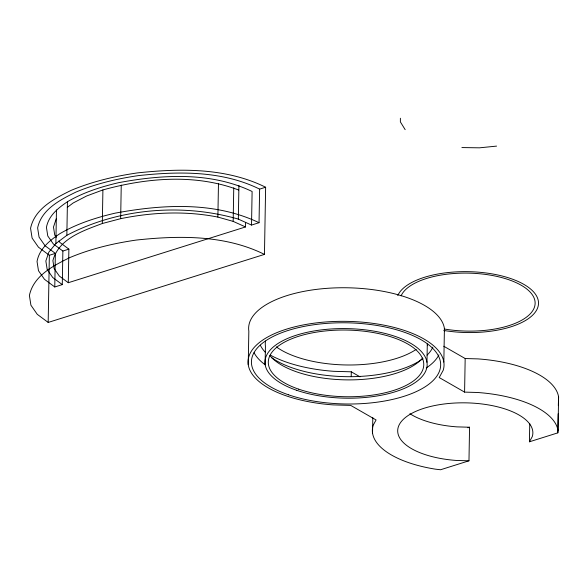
<?xml version="1.0" encoding="UTF-8"?>
<svg xmlns="http://www.w3.org/2000/svg" width="588" height="588" viewBox="0 0 588 588"><rect width="100%" height="100%" fill="white"/><g stroke="black" fill="none" stroke-linecap="round" stroke-linejoin="round"><path stroke-width="0.88" d="M400.384 118.247L400.377 121.907L405.161 129.654M48.179 322.437L49.355 255.28L38.433 247.173L32.097 238.059L30.569 228.306C34.677 208.578 54.559 198.524 71.067 190.402C92.242 181.523 114.66 176.224 137.335 172.916C180.163 168.293 226.145 167.653 265.629 187.234L264.46 254.391L48.179 322.437L37.264 314.323L30.921 305.216L29.4 295.463C33.501 275.735 53.39 265.68 69.891 257.559C91.067 248.68 113.491 243.381 136.166 240.073C178.995 235.45 224.969 234.81 264.46 254.391M259.624 189.123L259.036 222.705L251.524 225.064L252.112 191.49C210.857 171.696 162.656 174.496 118.791 182.64C100.938 186.8 83.32 192.43 67.436 201.743C58.146 208.005 48.495 215.745 46.437 227.424L47.768 235.964L53.317 243.932L62.872 251.032L62.284 284.607L54.772 286.973L55.36 253.391L45.048 245.733L39.058 237.126L37.625 227.916C41.498 209.284 60.277 199.788 75.867 192.114C95.866 183.728 117.041 178.723 138.459 175.606C178.906 171.24 222.33 170.63 259.624 189.123L265.629 187.234M62.284 284.607L52.729 277.507L47.187 269.539L45.849 261.006L48.789 252.23L55.875 243.564L56.463 209.982M55.875 243.564L66.848 235.325L67.436 201.743M245.6 222.418L245.519 226.953L68.289 282.718L68.877 249.136L59.932 242.491L58.896 240.999M68.289 282.718L59.344 276.066L54.147 268.606L52.905 260.616C58.565 238.699 83.415 230.621 102.327 223.506L102.907 189.931C146.713 177.797 195.488 173.614 238.691 190.034M102.327 223.506L120.658 218.67L121.246 185.095M245.519 226.953L233.171 221.382L217.883 217.09L218.471 183.515M233.171 221.382L233.752 187.8M251.524 225.064L238.338 219.111L238.926 185.536M248.246 364.729L248.834 331.154A98.012 42.042 1 0 1 343.466 287.745A98.012 42.042 1 0 1 444.624 331.228M265.107 364.501L265.431 346.185A81.115 34.795 1 0 1 265.533 341.062M351.212 376.357L351.293 371.814L333.786 371.315A98.012 42.042 1 0 1 270.333 355.115M372.542 433.099L372.814 417.671M426.976 362.289L427.292 343.973A81.115 34.795 1 0 1 427.454 345.678M443.837 362.061L444.418 328.479M529.744 423.647L529.428 441.794L557.836 432.856L558.012 430.563A92.941 39.866 1 0 0 477.456 392.483L464.586 392.115L465.174 358.533L443.764 346.244M464.586 392.115L439.214 377.547L443.198 370.286A98.012 42.042 1 0 0 358.886 321.893A98.012 42.042 1 0 0 248.886 356.504A98.012 42.042 1 0 0 333.198 404.897L350.705 405.397L376.077 419.957L373.152 425.293A92.941 39.866 1 0 0 435.363 469.158L440.566 469.753L468.974 460.808L469.562 427.233L457.008 426.873A67.591 28.996 1 0 1 409.902 413.717M557.836 432.856L558.166 413.798M558.313 405.632L558.6 396.988A92.941 39.866 1 0 0 478.044 358.901L465.174 358.533M558.012 430.563L558.6 396.988M56.235 218.824L53.486 227.034L54.735 235.031L56.294 237.265M529.428 441.794L532.28 436.59A67.591 28.996 1 0 0 474.134 403.214A67.591 28.996 1 0 0 398.274 427.079A67.591 28.996 1 0 0 456.42 460.455L468.974 460.808M67.282 207.395L73.155 202.985L86.671 195.973L102.907 189.931M66.848 235.325C118.504 208.13 182.442 203.022 238.338 219.111M49.355 255.28L55.36 253.391M62.872 251.032L68.877 249.136M467.842 427.777L469.562 427.233M120.658 218.67C152.586 212.165 185.815 210.739 217.883 217.09M496.573 146.111L479.529 147.823L461.889 147.566M259.036 222.705C214.51 201.339 162.479 204.367 115.13 213.157C95.866 217.641 76.844 223.719 59.704 233.774C49.679 240.529 39.256 248.886 37.037 261.491L38.477 270.708L44.468 279.307L54.772 286.973M351.293 371.814L360.01 376.82M432.805 347.199A87.869 37.691 1 0 1 427.072 355.123M422.985 358.592A87.869 37.691 1 0 1 271.487 357.555M265.217 352.161A87.869 37.691 1 0 1 260.352 345.215M422.625 358.011A81.115 34.795 1 0 1 346.053 379.87A81.115 34.795 1 0 1 269.892 355.586M438.905 354.858A94.631 40.594 1 0 1 426.219 367.985M265.291 364.854A94.631 40.594 1 0 1 254.067 352.712M416.201 349.382A81.96 35.155 1 0 1 276.316 346.876M397.767 295.558A70.972 30.444 1 0 1 484.137 272.736A70.972 30.444 1 0 1 535.572 311.743A70.972 30.444 1 0 1 443.8 330.463M401.09 295.867A67.591 28.996 1 0 1 483.586 274.17A67.591 28.996 1 0 1 532.191 311.486A67.591 28.996 1 0 1 444.234 328.993M288.399 394.769A94.631 40.594 1 0 0 439.846 370.05A94.631 40.594 1 0 0 309.876 325.362A94.631 40.594 1 0 0 288.399 394.769M296.639 390.285A81.115 34.795 1 0 0 426.447 369.102A81.115 34.795 1 0 0 315.043 330.801A81.115 34.795 1 0 0 296.639 390.285M298.697 389.168A77.734 33.34 1 0 0 423.095 368.86A77.734 33.34 1 0 0 316.337 332.154A77.734 33.34 1 0 0 298.697 389.168"/></g></svg>
